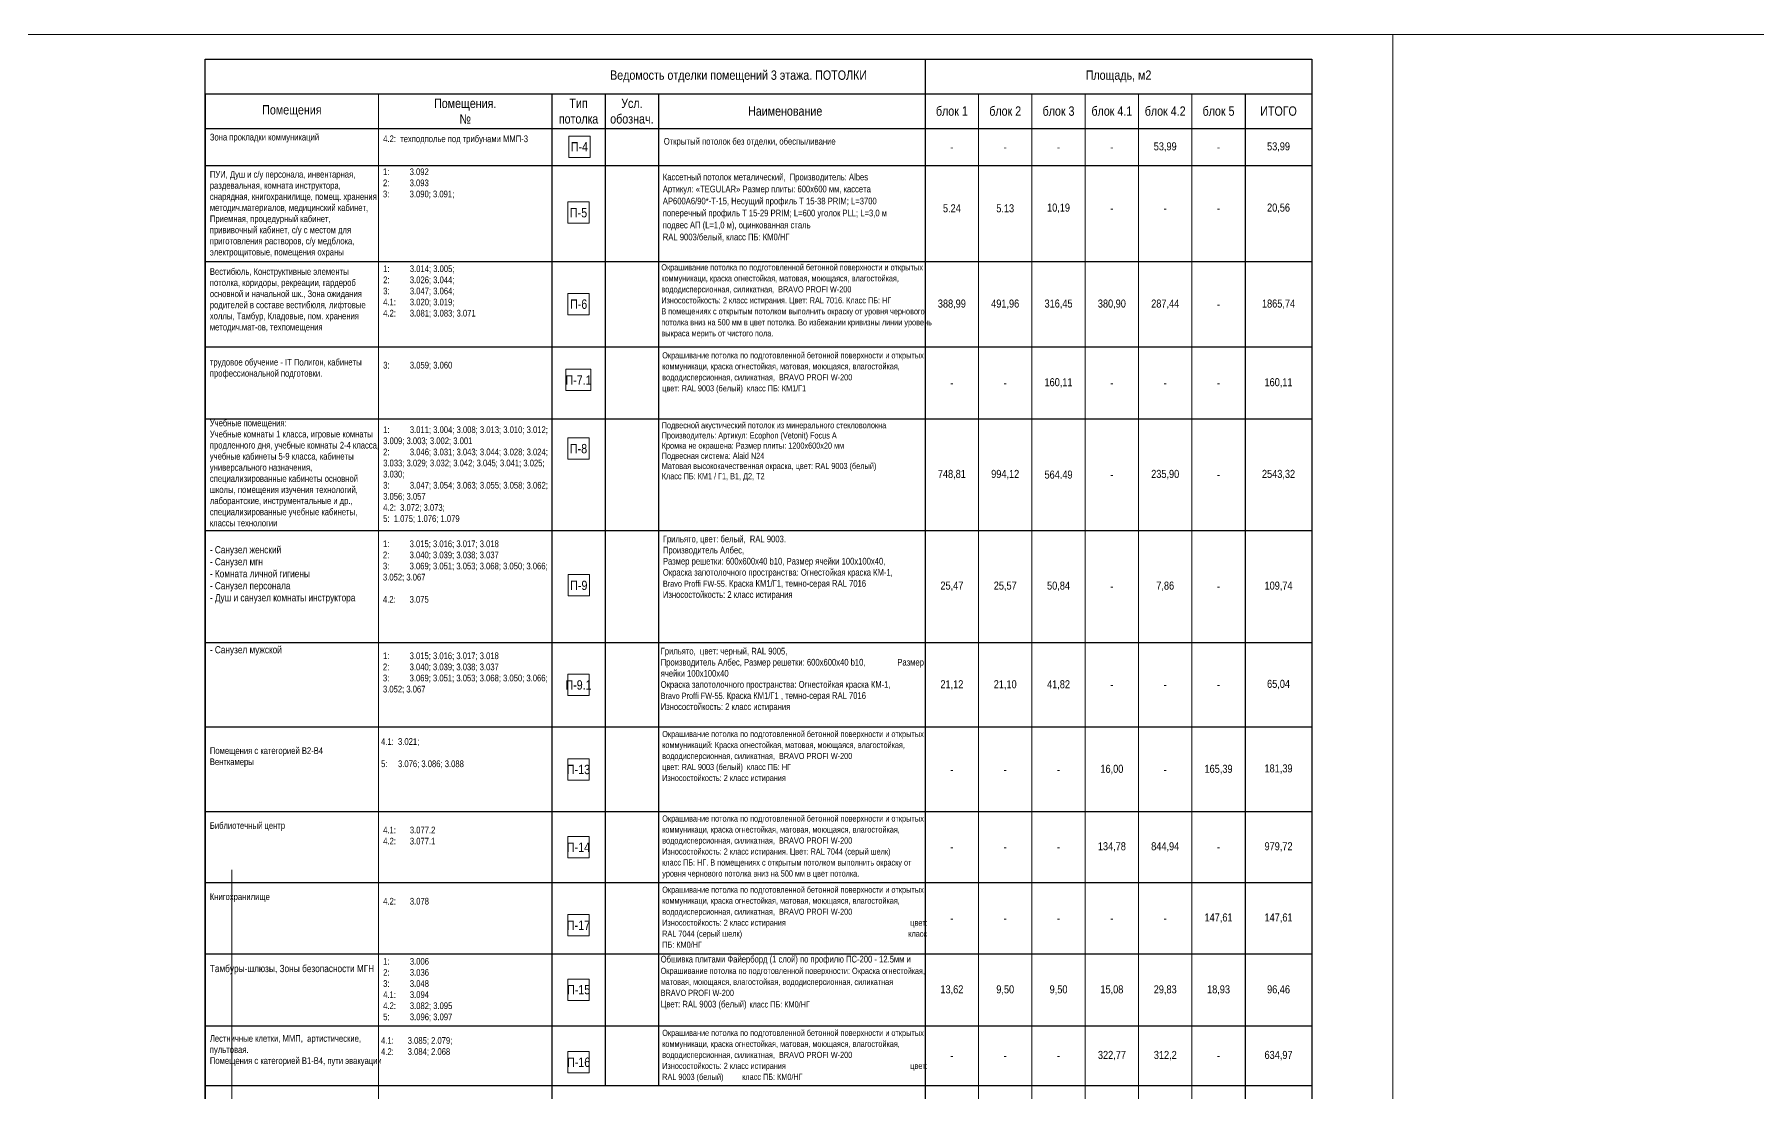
# Model space of a CAD drawing. Header units: millimetres. Extents: x -328335 to 1212475, y -208171 to 164144.
# Drawn here: x -199104 to -134489, y -145996 to -106311 of the extents above; entities that cross this region are included whole.
import ezdxf

# ---------------------------------------------------------------- set-up
doc = ezdxf.new("R2010")
doc.units = ezdxf.units.MM
doc.header["$LTSCALE"] = 0.5
doc.layers.add('АИ_Таблица', color=7, linetype='Continuous', lineweight=13)
doc.layers.add('АИ_Текст', color=7, linetype='Continuous', lineweight=13)
doc.layers.add('АР_Делит', color=120, linetype='Continuous', lineweight=0, plot=False)
doc.styles.add('style1', font='ARIALN.TTF')

msp = doc.modelspace()

# ---------------------------------------------------------------- linework, layer by layer
at = {"lineweight": 13}
for points in [[(-179067.937, -110122.056), (-178267.937, -110122.056), (-178267.937, -110922.056), (-179067.937, -110922.056)], [(-179098.149, -112590.371), (-178298.149, -112590.371), (-178298.149, -113390.371), (-179098.149, -113390.371)], [(-179098.149, -116028.063), (-178298.149, -116028.063), (-178298.149, -116828.063), (-179098.149, -116828.063)], [(-179182.749, -118868.493), (-178234.401, -118868.493), (-178234.401, -119668.493), (-179182.749, -119668.493)], [(-179098.149, -121444.038), (-178298.149, -121444.038), (-178298.149, -122244.038), (-179098.149, -122244.038)], [(-179088.225, -126572.175), (-178288.225, -126572.175), (-178288.225, -127372.175), (-179088.225, -127372.175)], [(-179098.149, -133477.053), (-178298.149, -133477.053), (-178298.149, -134277.053), (-179098.149, -134277.053)], [(-179098.149, -136391.503), (-178298.149, -136391.503), (-178298.149, -137191.503), (-179098.149, -137191.503)], [(-179098.149, -139317.569), (-178298.149, -139317.569), (-178298.149, -140117.569), (-179098.149, -140117.569)], [(-179098.149, -141739.902), (-178298.149, -141739.902), (-178298.149, -142539.902), (-179098.149, -142539.902)], [(-179098.149, -144461.518), (-178298.149, -144461.518), (-178298.149, -145261.518), (-179098.149, -145261.518)]]:
    msp.add_lwpolyline(points, close=True, dxfattribs=at)
at = {"lineweight": 13, "transparency": 33554653}
msp.add_lwpolyline([(-179098.149, -130302.15), (-178298.149, -130302.15), (-178298.149, -131102.15), (-179098.149, -131102.15)], close=True, dxfattribs=at)
at = {"layer": 'АИ_Таблица', "lineweight": 30}
for p, q in [((-165701.482, -107237.155), (-165701.482, -169234.897)), ((-192701.482, -108537.155), (-151201.482, -108537.155)), ((-192701.482, -108537.155), (-192701.482, -165734.897)), ((-177701.482, -108537.155), (-177701.482, -145734.897)), ((-175701.482, -108537.155), (-175701.482, -145734.897)), ((-153701.482, -108537.155), (-153701.482, -169234.897)), ((-192701.482, -109837.155), (-151201.482, -109837.155)), ((-192701.482, -111232.25), (-151201.482, -111232.25)), ((-192701.482, -114832.25), (-151201.482, -114832.25)), ((-192701.482, -118032.25), (-151201.482, -118032.25)), ((-192701.482, -120732.25), (-151201.482, -120732.25)), ((-192701.482, -124910.634), (-151201.482, -124910.634)), ((-192701.482, -132280.892), (-151201.482, -132280.892)), ((-192701.482, -135451.15), (-151201.482, -135451.15)), ((-192701.482, -138121.408), (-151201.482, -138121.408)), ((-192701.482, -140791.666), (-151201.482, -140791.666)), ((-192701.482, -143491.666), (-151201.482, -143491.666))]:
    msp.add_line(p, q, dxfattribs=at)
at = {"layer": 'АИ_Таблица'}
for p, q in [((-186201.482, -108537.155), (-186201.482, -169234.897)), ((-163701.482, -108537.155), (-163701.482, -169234.897)), ((-161701.482, -108537.155), (-161701.482, -169234.897)), ((-159701.482, -108537.155), (-159701.482, -169234.897)), ((-157701.482, -108537.155), (-157701.482, -169234.897)), ((-155701.482, -108537.155), (-155701.482, -169234.897)), ((-151201.482, -108537.155), (-151201.482, -115932.25))]:
    msp.add_line(p, q, dxfattribs=at)
at = {"layer": 'АИ_Таблица', "lineweight": 30, "transparency": 33554653}
for p, q in [((-179701.482, -108537.155), (-179701.482, -169234.897)), ((-192701.482, -129110.634), (-151201.482, -129110.634)), ((-192701.482, -145734.897), (-151201.482, -145734.897))]:
    msp.add_line(p, q, dxfattribs=at)
at = {"layer": 'АИ_Таблица', "lineweight": 30}
msp.add_lwpolyline([(-192701.482, -107237.155), (-151201.482, -107237.155), (-151201.482, -169234.897), (-192701.482, -169234.897)], close=True, dxfattribs=at)
at = {"layer": 'АР_Делит'}
for points in [[(-132213.713, -106311.28), (-257380.551, -106311.28)], [(-191701.482, -137643.023), (-191701.482, -187525.711)]]:
    msp.add_lwpolyline(points, dxfattribs=at)
at = {"layer": 'АР_Делит', "transparency": 33554653}
msp.add_lwpolyline([(-148166.052, -187525.711), (-148166.052, -106311.28)], dxfattribs=at)

# ---------------------------------------------------------------- texts
at = {"layer": 'АИ_Текст', "style": 'style1'}
for s, insert, char_height, width, attachment_point in [('Ведомость отделки помещений 3 этажа. ПОТОЛКИ ', (-172701.482, -107887.155), 350, 14000, 5), ('Площадь, м2', (-158451.482, -107887.155), 350, 14500, 5), ('Помещения', (-189451.482, -109187.155), 350, 6500, 5), ('Помещения.\\P№', (-182951.482, -109187.155), 350, 6500, 5), ('Тип\\Pпотолка', (-178701.482, -109187.155), 350, 2000, 5), ('Усл. обознач.', (-176701.482, -109187.155), 350, 2000, 5), ('Наименование', (-170951.482, -109187.155), 350, 8500, 5), ('блок 1', (-164701.482, -109187.155), 350, 2000, 5), ('блок 2', (-162701.482, -109187.155), 350, 2000, 5), ('блок 3', (-160701.482, -109187.155), 350, 2000, 5), ('блок 4.1', (-158701.482, -109187.155), 350, 2000, 5), ('блок 4.2', (-156701.482, -109187.155), 350, 2000, 5), ('блок 5', (-154701.482, -109187.155), 350, 2000, 5), ('ИТОГО', (-152451.482, -109187.155), 350, 2500, 5), ('Зона прокладки коммуникаций', (-192527.086, -110037.155), 250, 6325.60446, 1), ('4.2:  техподполье под трибунами ММП-3 ', (-186027.086, -110100.311), 250, 6325.60446, 1), ('П-4', (-178671.27, -110525.895), 350, 2000, 5), ('\\pxa0.66667,sm1.07917;{\\C256;Открытый потолок без отделки, обеспыливание}', (-175504.6, -110194.683), 250, 9820.01777, 1), ('53,99', (-156701.482, -110534.702), 300, 2000, 5), ('53,99', (-152451.482, -110534.702), 300, 2500, 5), ('-', (-164701.482, -110534.702), 300, 2000, 5), ('-', (-162701.482, -110534.702), 300, 2000, 5), ('-', (-160701.482, -110534.702), 300, 2000, 5), ('-', (-158701.482, -110534.702), 300, 2000, 5), ('-', (-154701.482, -110534.702), 300, 2000, 5), ('ПУИ, Душ и с/у персонала, инвентарная, раздевальная, комната инструктора, снарядная, книгохранилище, помещ. хранения методич.материалов, медицинский кабинет, Приемная, процедурный кабинет, прививочный кабинет, с/у с местом для приготовления растворов, с/у медблока, электрощитовые, помещения охраны', (-192527.086, -111432.25), 250, 6325.60446, 1), ('1:  ^I3.092^I   \\P2:^I3.093 ^I\\P3:  ^I3.090; 3.091;^I \\P^I^I \\P ', (-186034.315, -111335.683), 250, 6325.60446, 1), ('\\A1;\\pxa0.66667,sm1.07917;{\\C7;Кассетный потолок металический,  Производитель: Albes       Артикул: «TEGULAR» Размер плиты: 600x600 мм, кассета AP600A6/90*-Т-15, Несущий профиль T 15-38 PRIM; L=3700 поперечный профиль T 15-29 PRIM; L=600 уголок PLL; L=3,0 м подвес АП (L=1,0 м), оцинкованная сталь\\P}RAL 9003/белый, класс ПБ: КМ0/НГ', (-175540.561, -111533.519), 250, 9319.57074, 1), ('П-5', (-178701.482, -112999.657), 350, 2000, 5), ('5.24', (-164701.482, -112832.25), 300, 2000, 5), ('5.13', (-162701.482, -112832.25), 300, 2000, 5), ('10,19', (-160701.482, -112832.25), 300, 2000, 5), ('-', (-158701.482, -112832.25), 300, 2000, 5), ('-', (-156701.482, -112832.25), 300, 2000, 5), ('-', (-154701.482, -112832.25), 300, 2000, 5), ('20,56', (-152451.482, -112832.25), 300, 2500, 5), ('1: ^I3.014; 3.005;^I \\P2: ^I3.026; 3.044;^I\\P3:  ^I3.047; 3.064;^I    \\P4.1:  ^I3.020; 3.019;\\P4.2:^I3.081; 3.083; 3.071^I', (-186027.086, -114973.223), 250, 6325.60446, 1), ('\\pxa0.66667,sm1.07917;{\\H0.91667x;Окрашивание потолка по подготовленной бетонной поверхности и открытых коммуникаци, краска огнестойкая, матовая, моющаяся, влагостойкая, вододисперсионная, силикатная,  BRAVO PROFI W-200            Износостойкость: 2 класс истирания. Цвет: RAL 7016. Класс ПБ: НГ                   В помещениях с открытым потолком выполнить окраску от уровня чернового потолка вниз на 500 мм в цвет потолка. \\C242;\\c2564301;Во избежании кривизны линии уровень выкраса мерить от чистого пола.}', (-175596.162, -114931.111), 250, 9762.04995, 1), ('Вестибюль, Конструктивные элементы потолка, коридоры, рекреации, гардероб основной и начальной шк., Зона ожидания родителей в составе вестибюля, лифтовые холлы, Тамбур, Кладовые, пом. хранения методич.мат-ов, техпомещения  ', (-192527.086, -115078.172), 250, 6325.60446, 1), ('П-6', (-178698.149, -116428.063), 350, 800, 5), ('388,99', (-164701.482, -116432.25), 300, 2000, 5), ('491,96', (-162701.482, -116432.25), 300, 2000, 5), ('316,45', (-160701.482, -116432.25), 300, 2000, 5), ('380,90', (-158701.482, -116432.25), 300, 2000, 5), ('287,44', (-156701.482, -116432.25), 300, 2000, 5), ('1865,74', (-152451.482, -116432.25), 300, 2500, 5), ('-', (-154701.482, -116432.25), 300, 2000, 5), ('\\pxa0.66667,sm1.07917;{\\H0.91667x;Окрашивание потолка по подготовленной бетонной поверхности и открытых коммуникаци, краска огнестойкая, матовая, моющаяся, влагостойкая, вододисперсионная, силикатная,  BRAVO PROFI W-200 \\Pцвет: RAL 9003 (белый)  класс ПБ: КМ1/Г1}', (-175563.532, -118232.017), 250, 9762.04995, 1), ('трудовое обучение - IT Полигон, кабинеты профессиональной подготовки.', (-192527.086, -118477.41), 250, 6325.60446, 1), ('^I\\P3:  ^I3.059; 3.060', (-186027.086, -118173.223), 250, 6325.60446, 1), ('П-7.1', (-178701.482, -119272.332), 350, 2000, 5), ('-', (-164701.482, -119382.25), 300, 2000, 5), ('-', (-162701.482, -119382.25), 300, 2000, 5), ('160,11', (-160701.482, -119382.25), 300, 2000, 5), ('-', (-158701.482, -119382.25), 300, 2000, 5), ('-', (-156701.482, -119382.25), 300, 2000, 5), ('-', (-154701.482, -119382.25), 300, 2000, 5), ('160,11', (-152451.482, -119382.25), 300, 2500, 5), ('Учебные помещения:\\PУчебные комнаты 1 класса, игровые комнаты продленного дня, учебные комнаты 2-4 класса,\\Pучебные кабинеты 5-9 класса, кабинеты универсального назначения, специализированные кабинеты основной школы, помещения изучения технологий, \\Pлаборантские, инструментальные и др., специализированные учебные кабинеты,\\Pклассы технологии\\P ', (-192527.086, -120758.483), 250, 6325.60446, 1), ('1:^I3.011; 3.004; 3.008; 3.013; 3.010; 3.012; 3.009; 3.003; 3.002; 3.001  \\P2:^I3.046; 3.031; 3.043; 3.044; 3.028; 3.024; 3.033; 3.029; 3.032; 3.042; 3.045; 3.041; 3.025; 3.030;  \\P3:^I3.047; 3.054; 3.063; 3.055; 3.058; 3.062; 3.056; 3.057   \\P4.2:  3.072; 3.073;  \\P5:  1.075; 1.076; 1.079  ', (-186027.086, -121009.604), 250, 6325.60446, 1), ('\\pxl0.1625,b0.25,sm1;{\\H0.91667x;Подвесной акустический потолок из минерального стекловолокна \\PПроизводитель: Aртикул: Ecophon (Vetonit) Focus А\\PКромка не окрашена: Размер плиты: 1200x600х20 мм\\PПодвесная система: Alaid N24\\PМатовая высококачественная окраска, цвет: RAL 9003 (белый) \\PКласс ПБ: КМ1 / Г1, В1, Д2, Т2 }', (-175621.5, -120853.904), 250, 9920.01777, 1), ('П-8', (-178701.482, -121847.878), 350, 2000, 5), ('748,81', (-164701.482, -122821.442), 300, 2000, 5), ('994,12', (-162701.482, -122821.442), 300, 2000, 5), ('564.49', (-160701.482, -122821.442), 300, 2000, 5), ('235,90', (-156701.482, -122821.442), 300, 2000, 5), ('2543,32', (-152451.482, -122821.442), 300, 2500, 5), ('-', (-158701.482, -122821.442), 300, 2000, 5), ('-', (-154701.482, -122821.442), 300, 2000, 5), ('1:  ^I3.015; 3.016; 3.017; 3.018^I  \\P2:  ^I3.040; 3.039; 3.038; 3.037^I  \\P3:  ^I3.069; 3.051; 3.053; 3.068; 3.050; 3.066; 3.052; 3.067^I \\P^I\\P4.2:  ^I3.075 \\P    ', (-186035.225, -125289.834), 250, 6333.74276, 1), ('\\P- Санузел женский\\P- Санузел мгн\\P- Комната личной гигиены\\P- Санузел персонала\\P- Душ и санузел комнаты инструктора', (-192527.086, -125051.607), 270, 6325.60446, 1), ('П-9', (-178691.559, -126976.014), 350, 2000, 5), ('25,47', (-164701.482, -127010.634), 300, 2000, 5), ('25,57', (-162701.482, -127010.634), 300, 2000, 5), ('50,84', (-160701.482, -127010.634), 300, 2000, 5), ('-', (-158701.482, -127010.634), 300, 2000, 5), ('7,86', (-156701.482, -127010.634), 300, 2000, 5), ('-', (-154701.482, -127010.634), 300, 2000, 5), ('109,74', (-152451.482, -127010.634), 300, 2500, 5), ('\\pxa0.66667,sm1.07917;{\\H0.91667x;Окрашивание потолка по подготовленной бетонной поверхности и открытых коммуникаций: Краска огнестойкая, матовая, моющаяся, влагостойкая, вододисперсионная, силикатная,  BRAVO PROFI W-200 \\Pцвет: RAL 9003 (белый)  класс ПБ: НГ\\P\\pb0.25;Износостойкость: 2 класс истирания ^I^I^I^I}', (-175563.532, -132434.123), 250, 9762.04995, 1), ('\\PПомещения с категорией В2-В4\\PВенткамеры', (-192527.086, -132631.361), 250, 6325.60446, 1), ('\\P4.1:  3.021;\\P\\P5:     3.076; 3.086; 3.088    ', (-186106.877, -132289.829), 250, 6325.60446, 1), ('П-13', (-178701.482, -133880.892), 350, 2000, 5), ('16,00', (-158701.482, -133880.892), 300, 2000, 5), ('165,39', (-154701.482, -133880.892), 300, 2000, 5), ('181,39', (-152451.482, -133866.021), 300, 2500, 5), ('-', (-164701.482, -133880.892), 300, 2000, 5), ('-', (-162701.482, -133880.892), 300, 2000, 5), ('-', (-160701.482, -133880.892), 300, 2000, 5), ('-', (-156701.482, -133880.892), 300, 2000, 5), ('\\pxa0.66667,sm1.07917;{\\H0.91667x;Окрашивание потолка по подготовленной бетонной поверхности и открытых коммуникаци, краска огнестойкая, матовая, моющаяся, влагостойкая, вододисперсионная, силикатная,  BRAVO PROFI W-200             Износостойкость: 2 класс истирания. Цвет: RAL 7044 (серый шелк)              класс ПБ: НГ. В помещениях с открытым потолком выполнить окраску от уровня чернового потолка вниз на 500 мм в цвет потолка. }', (-175563.532, -135604.381), 250, 9862.04995, 1), ('Библиотечный центр', (-192527.086, -135855.842), 250, 6325.60446, 1), ('   \\P4.1:^I3.077.2^I\\P4.2:^I3.077.1 ', (-186027.086, -135607.856), 250, 6325.60446, 1), ('П-14', (-178701.482, -136795.342), 350, 2000, 5), ('-', (-164701.482, -136786.279), 300, 2000, 5), ('-', (-162701.482, -136786.279), 300, 2000, 5), ('-', (-160701.482, -136786.279), 300, 2000, 5), ('134,78', (-158701.482, -136786.279), 300, 2000, 5), ('844,94', (-156701.482, -136786.279), 300, 2000, 5), ('-', (-154701.482, -136786.279), 300, 2000, 5), ('979,72', (-152451.482, -136786.279), 300, 2500, 5), ('\\pxa0.66667,sm1.07917;{\\H0.91667x;Окрашивание потолка по подготовленной бетонной поверхности и открытых коммуникаци, краска огнестойкая, матовая, моющаяся, влагостойкая, вододисперсионная, силикатная,  BRAVO PROFI W-200             Износостойкость: 2 класс истирания                                         ^I^I    цвет: RAL 7044 (серый шелк) ^I^I^I^I^I^I   класс ПБ: КМ0/НГ}', (-175563.532, -138274.639), 250, 9862.04995, 1), ('Книгохранилище', (-192527.086, -138526.1), 250, 6325.60446, 1), ('   \\P4.2:^I3.078', (-186027.086, -138278.113), 250, 6325.60446, 1), ('П-17', (-178701.482, -139721.408), 350, 2000, 5), ('-', (-164701.482, -139456.537), 300, 2000, 5), ('-', (-162701.482, -139456.537), 300, 2000, 5), ('-', (-160701.482, -139456.537), 300, 2000, 5), ('-', (-158701.482, -139456.537), 300, 2000, 5), ('-', (-156701.482, -139456.537), 300, 2000, 5), ('147,61', (-154701.482, -139456.537), 300, 2000, 5), ('147,61', (-152451.482, -139456.537), 300, 2500, 5), ('\\pxa0.66667,sm1.07917;Обшивка плитами Файерборд (1 слой) по профилю ПС-200 - 12.5мм и {\\H0.91667x;Окрашивание потолка по подготовленной поверхности: Окраска огнестойкая, матовая, моющаяся, влагостойкая, вододисперсионная, силикатная  \\PBRAVO PROFI W-200 \\P\\pb0.25;\\H1.09091x;Цвет: RAL 9003 (белый)\\fArial Narrow|b1|i0|c204|p34;\\H0.375x;   \\fArial Narrow|b0|i0|c204|p34;\\H2.44445x;класс ПБ: КМ0/НГ}', (-175621.5, -140867.972), 250, 9820.01777, 1), ('Тамбуры-шлюзы, Зоны безопасности МГН', (-192527.086, -141208.95), 270, 6325.60446, 1), ('1: ^I3.006^I\\P2:^I3.036^I\\P3:^I3.048^I\\P4.1:  ^I3.094\\P4.2:  ^I3.082; 3.095\\P5:  ^I3.096; 3.097   ', (-186027.086, -140948.371), 250, 6325.60446, 1), ('П-15', (-178698.149, -142139.902), 350, 800, 5), ('13,62', (-164701.482, -142152.474), 300, 2000, 5), ('9,50', (-162701.482, -142152.474), 300, 2000, 5), ('9,50', (-160701.482, -142152.474), 300, 2000, 5), ('15,08', (-158701.482, -142152.474), 300, 2000, 5), ('29,83', (-156701.482, -142152.474), 300, 1987.0481, 5), ('18,93', (-154701.482, -142152.474), 300, 2000, 5), ('96,46', (-152451.482, -142152.474), 300, 2500, 5), ('Лестничные клетки, ММП,  артистические, пультовая.\\PПомещения с категорией В1-В4, пути эвакуации', (-192527.086, -143842.134), 250, 6325.60446, 1), ('\\P4.1:  ^I3.085; 2.079;\\P4.2:^I3.084; 2.068    ', (-186106.877, -143500.603), 250, 6325.60446, 1), ('\\pxa0.66667,sm1.07917;{\\H0.91667x;Окрашивание потолка по подготовленной бетонной поверхности и открытых коммуникаци, краска огнестойкая, матовая, моющаяся, влагостойкая, вододисперсионная, силикатная,  BRAVO PROFI W-200             Износостойкость: 2 класс истирания                                         ^I^I    цвет: RAL 9003 (белый) ^Iкласс ПБ: КМ0/НГ}', (-175563.532, -143644.897), 250, 9762.04995, 1), ('П-16', (-178698.149, -144861.518), 350, 800, 5), ('322,77', (-158698.244, -144613.281), 300, 1993.52405, 5), ('312,2', (-156698.244, -144613.281), 300, 1993.52405, 5), ('634,97', (-152451.482, -144613.281), 300, 2500, 5)]:
    msp.add_mtext(s, dxfattribs=dict(at, insert=insert, char_height=char_height, width=width, attachment_point=attachment_point))
at = {"layer": 'АИ_Текст', "color": 0, "transparency": 33554653, "style": 'style1'}
for s, insert, char_height, width, attachment_point in [('\\pxa0.25;{\\C256;Грильято, цвет: белый,  RAL 9003. \\PПроизводитель Албес, \\PРазмер решетки: 600х600х40 b10, Размер ячейки 100х100х40, \\PОкраска запотолочного пространства: Огнестойкая краска КМ-1, \\P\\H0.91667x;Bravo Proffi FW-55\\H1.09091x;. Краска КМ1/Г1, темно-серая RAL 7016 \\PИзносостойкость: 2 класс истирания}', (-175537.917, -125109.143), 250, 9550.33257, 1), ('- Санузел мужской', (-192527.086, -129251.607), 270, 6325.60446, 1), ('\\pxa0.25;{\\C256;Грильято,  цвет: черный, RAL 9005, \\PПроизводитель Албес, Размер решетки: 600х600х40 b10,               Размер ячейки 100х100х40\\PОкраска запотолочного пространства: Огнестойкая краска КМ-1, \\P\\H0.91667x;Bravo Proffi FW-55\\H1.09091x;. Краска КМ1/Г1 , темно-серая RAL 7016\\PИзносостойкость: 2 класс истирания}', (-175621.5, -129315.262), 250, 9820.01777, 1), ('П-9.1', (-178701.482, -130710.634), 350, 2000, 5)]:
    msp.add_mtext(s, dxfattribs=dict(at, insert=insert, char_height=char_height, width=width, attachment_point=attachment_point))
at = {"layer": 'АИ_Текст', "transparency": 33554653, "style": 'style1'}
for s, insert, char_height, width, attachment_point in [('1:  ^I3.015; 3.016; 3.017; 3.018^I  \\P2:  ^I3.040; 3.039; 3.038; 3.037^I  \\P3:  ^I3.069; 3.051; 3.053; 3.068; 3.050; 3.066; 3.052; 3.067^I \\P^I    ', (-186035.225, -129489.834), 250, 6333.74276, 1), ('65,04', (-152451.482, -130695.763), 300, 2500, 5), ('-', (-158701.482, -130695.763), 300, 2000, 5), ('-', (-156701.482, -130695.763), 300, 2000, 5), ('-', (-154701.482, -130695.763), 300, 2000, 5), ('-', (-164701.482, -144613.281), 300, 2000, 5), ('-', (-162701.482, -144613.281), 300, 2000, 5), ('-', (-160701.482, -144613.281), 300, 2000, 5), ('-', (-154701.482, -144613.281), 300, 2000, 5)]:
    msp.add_mtext(s, dxfattribs=dict(at, insert=insert, char_height=char_height, width=width, attachment_point=attachment_point))
at = {"layer": 'АИ_Текст', "color": 5, "transparency": 33554653, "char_height": 300, "width": 2000, "attachment_point": 5, "style": 'style1'}
for s, insert in [('21,12', (-164701.482, -130710.634)), ('21,10', (-162701.482, -130710.634)), ('41,82', (-160701.482, -130710.634))]:
    msp.add_mtext(s, dxfattribs=dict(at, insert=insert))

doc.saveas('drawing.dxf')
